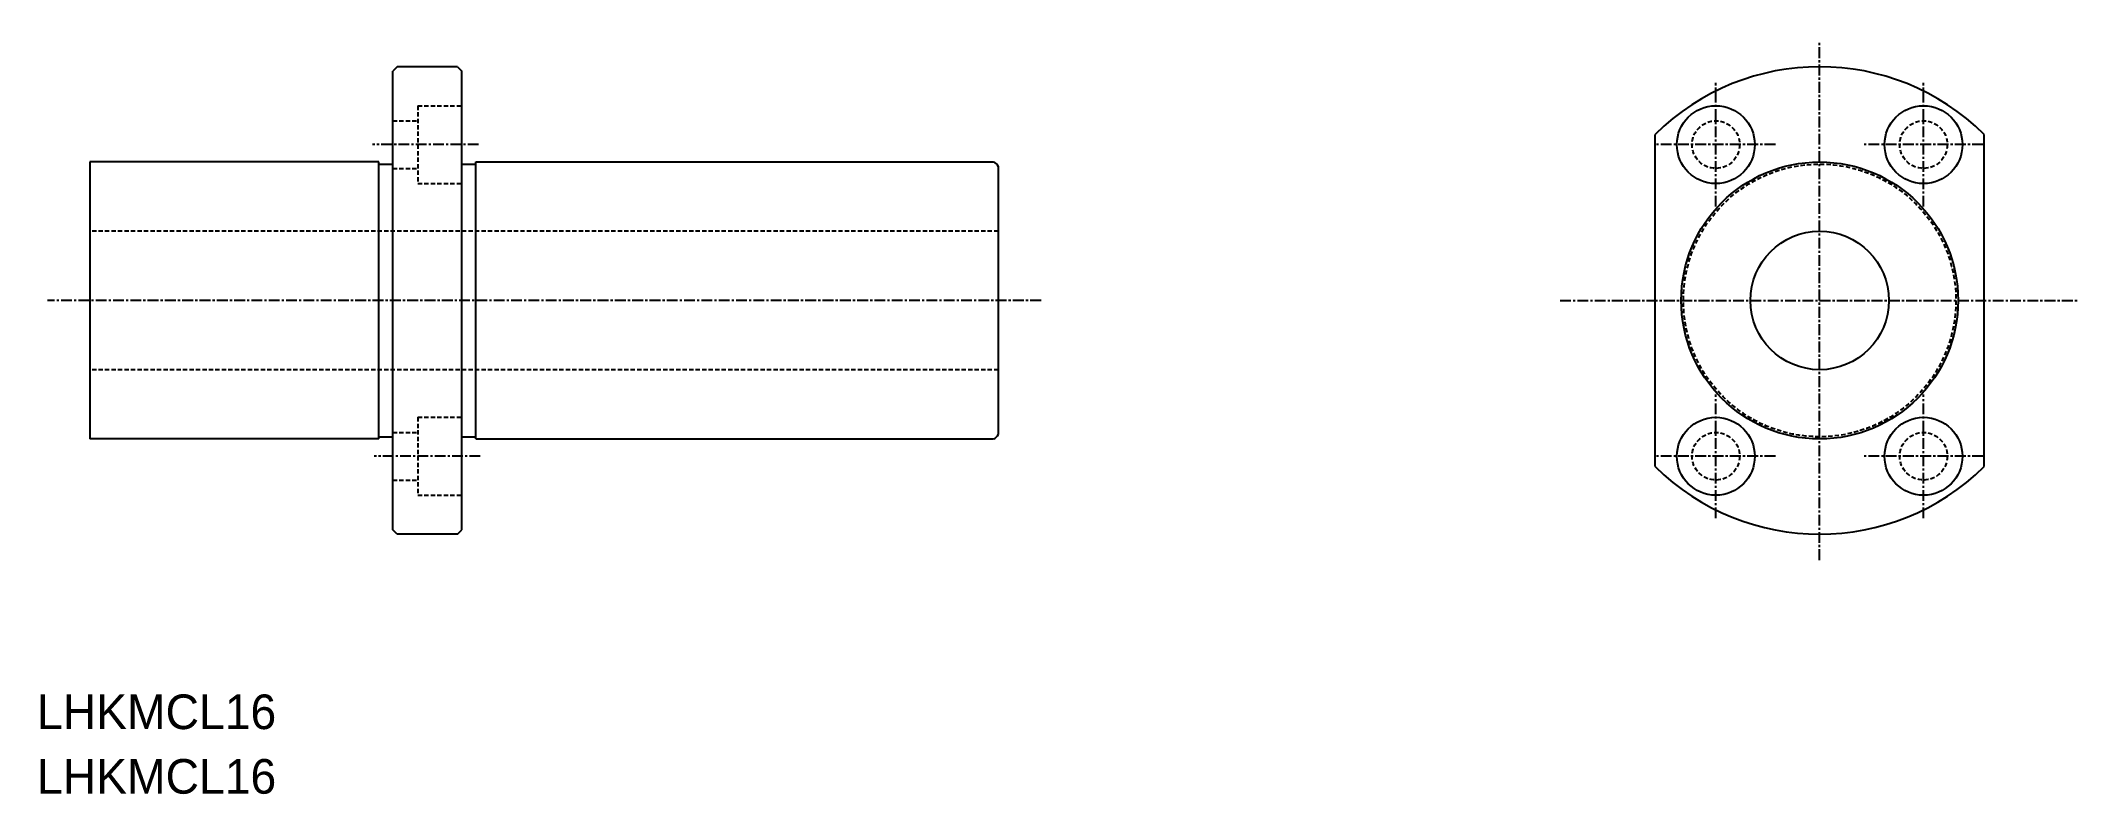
# Model space of a CAD drawing. Extents: x 242 to 478, y 146 to 233.
import ezdxf

# ---------------------------------------------------------------- set-up
doc = ezdxf.new("R2010")
doc.units = 0
doc.linetypes.add('CENTER', pattern=[2, 1.25, -0.25, 0.25, -0.25])
doc.linetypes.add('DASHED', pattern=[0.75, 0.5, -0.25])
doc.layers.get('0').update_dxf_attribs({"linetype": 'CONTINUOUS'})
doc.layers.add('CENTER', color=1, linetype='CENTER')

msp = doc.modelspace()

# ---------------------------------------------------------------- linework, layer by layer
at = {"color": 7, "linetype": 'CONTINUOUS'}
for p, q in [((283.22, 230.18), (282.72, 229.68)), ((282.72, 176.68), (282.72, 229.68)), ((290.22, 230.18), (283.22, 230.18)), ((290.22, 230.18), (290.72, 229.68)), ((290.72, 176.68), (290.72, 229.68)), ((428.63, 184), (428.63, 222.36)), ((466.63, 184), (466.63, 222.36)), ((281.12, 219.18), (247.72, 219.18)), ((247.72, 219.18), (247.72, 187.18)), ((281.12, 187.18), (281.12, 219.18)), ((292.32, 187.18), (292.32, 219.18)), ((292.32, 219.18), (352.17, 219.18)), ((281.12, 218.93), (282.72, 218.93)), ((290.72, 218.93), (292.32, 218.93)), ((352.72, 187.72), (352.72, 218.64)), ((281.12, 187.18), (247.72, 187.18)), ((281.12, 187.43), (282.72, 187.43)), ((290.72, 187.43), (292.32, 187.43)), ((292.32, 187.18), (352.17, 187.18)), ((283.22, 176.18), (282.72, 176.68)), ((290.22, 176.18), (283.22, 176.18)), ((290.22, 176.18), (290.72, 176.68))]:
    msp.add_line(p, q, dxfattribs=at)
at = {"color": 3, "linetype": 'DASHED'}
for p, q in [((282.72, 223.93), (285.62, 223.93)), ((285.62, 225.68), (285.62, 216.68)), ((285.62, 225.68), (290.72, 225.68)), ((282.72, 218.43), (285.62, 218.43)), ((285.62, 216.68), (290.72, 216.68)), ((352.72, 211.18), (247.72, 211.18)), ((352.72, 195.18), (247.72, 195.18)), ((285.62, 189.68), (285.62, 180.68)), ((285.62, 189.68), (290.72, 189.68)), ((282.72, 187.93), (285.62, 187.93)), ((282.72, 182.43), (285.62, 182.43)), ((285.62, 180.68), (290.72, 180.68))]:
    msp.add_line(p, q, dxfattribs=at)
at = {"color": 7, "linetype": 'CONTINUOUS'}
for centre, radius in [((435.63, 221.18), 4.5), ((459.63, 221.18), 4.5), ((447.63, 203.18), 16), ((447.63, 203.18), 8), ((435.63, 185.18), 4.5), ((459.63, 185.18), 4.5)]:
    msp.add_circle(centre, radius, dxfattribs=at)
at = {"color": 3, "linetype": 'DASHED'}
for centre, radius in [((435.63, 221.18), 2.75), ((459.63, 221.18), 2.75), ((447.63, 203.18), 15.75), ((435.63, 185.18), 2.75), ((459.63, 185.18), 2.75)]:
    msp.add_circle(centre, radius, dxfattribs=at)
at = {"color": 7, "linetype": 'CONTINUOUS'}
for centre, radius, start, end in [((447.63, 203.18), 27, 45.2751, 134.7249), ((351.57, 218.03), 1.3, 27.7958, 62.2042), ((351.57, 188.33), 1.3, 297.7958, 332.2042), ((447.63, 203.18), 27, 225.2751, 314.7249)]:
    msp.add_arc(centre, radius, start, end, dxfattribs=at)
at = {"layer": 'CENTER', "color": 1, "linetype": 'CENTER'}
for p, q in [((447.63, 173.18), (447.63, 233.18)), ((435.63, 214.03), (435.63, 228.33)), ((459.63, 214.03), (459.63, 228.33)), ((292.64, 221.18), (280.37, 221.18)), ((442.51, 221.18), (428.75, 221.18)), ((466.51, 221.18), (452.75, 221.18)), ((357.65, 203.18), (242.82, 203.18)), ((417.63, 203.18), (477.63, 203.18)), ((435.63, 178.03), (435.63, 192.33)), ((459.63, 178.03), (459.63, 192.33)), ((292.83, 185.18), (280.56, 185.18)), ((442.51, 185.18), (428.75, 185.18)), ((466.51, 185.18), (452.75, 185.18))]:
    msp.add_line(p, q, dxfattribs=at)

# ---------------------------------------------------------------- texts
at = {"color": 7, "linetype": 'CONTINUOUS'}
for p in [(241.61, 153.66), (241.61, 146.2)]:
    msp.add_text('LHKMCL16', height=4, dxfattribs=at).set_placement(p)

doc.saveas('drawing.dxf')
